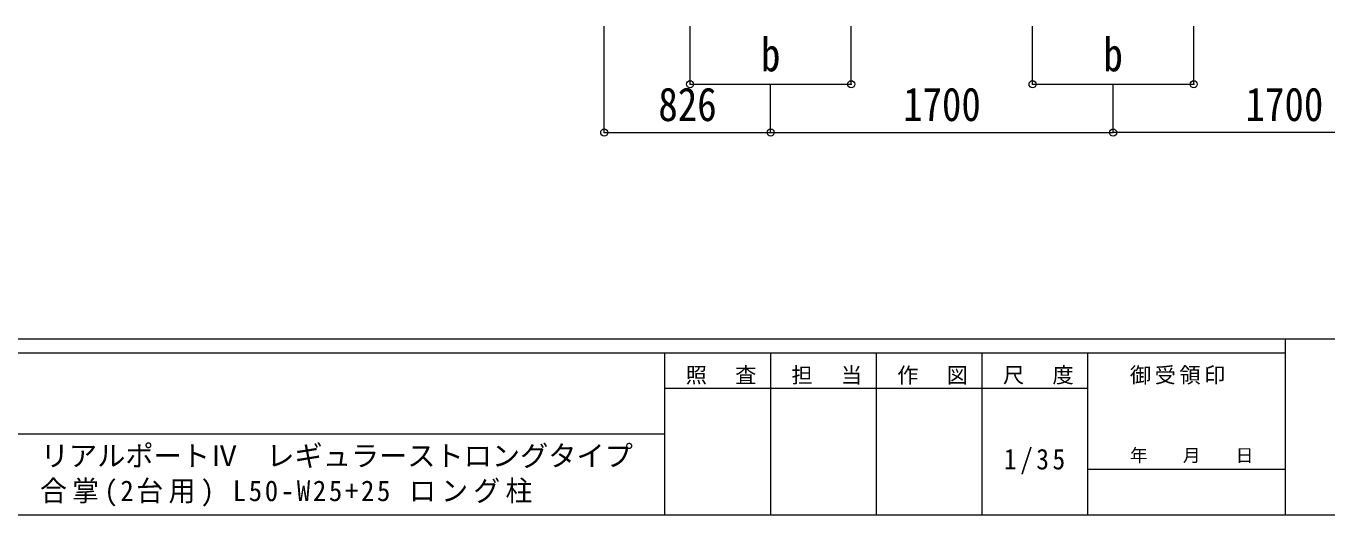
# Model space of a CAD drawing. Units: millimetres at full size, sheet at 1:35. Extents: x -9783 to 9892, y -6828 to 6752.
# Drawn here: x 36 to 6494, y -6828 to -4400 of the extents above; entities that cross this region are included whole.
import ezdxf
from ezdxf.enums import TextEntityAlignment as Align

# ---------------------------------------------------------------- set-up
doc = ezdxf.new("R2010")
doc.units = ezdxf.units.MM
doc.header["$LTSCALE"] = 35
doc.header["$PDMODE"] = 32
doc.header["$PDSIZE"] = 35
doc.layers.add('0-A_寸法', color=6, linetype='Continuous', lineweight=9)
doc.layers.add('F-0_240', color=7, linetype='Continuous', lineweight=9)
doc.styles.add('ＭＳ ゴシック', font='')
doc.styles.get('ＭＳ ゴシック').set_extended_font_data('MS Gothic')

msp = doc.modelspace()

# ---------------------------------------------------------------- linework, layer by layer
at = {"layer": '0-A_寸法'}
for p, q in [((2906.28, -4929.09), (2906.28, -4400.15)), ((3332.28, -4689.12), (3332.28, -4400.15)), ((5032.28, -4689.12), (5032.28, -4400.15)), ((3732.28, -4929.09), (3732.28, -4689.12)), ((5432.28, -4929.09), (5432.28, -4689.12)), ((2906.28, -4929.09), (3732.28, -4929.09)), ((3732.28, -4929.09), (5432.28, -4929.09)), ((7132.28, -4929.09), (5432.28, -4929.09))]:
    msp.add_line(p, q, dxfattribs=at)
for points in [[(3332.28, -4689.12), (4132.28, -4689.12), (4132.28, -4400.15)], [(5032.28, -4689.12), (5832.28, -4689.12), (5832.28, -4400.15)]]:
    msp.add_lwpolyline(points, dxfattribs=at)
for p in [(3332.28, -4689.12), (4132.28, -4689.12), (5032.28, -4689.12), (5832.28, -4689.12), (2906.28, -4929.09), (3732.28, -4929.09), (5432.28, -4929.09)]:
    msp.add_point(p, dxfattribs=at)
at = {"layer": 'F-0_240', "color": 5}
for p, q in [((-9783.03, -5953.1), (9396.97, -5953.1)), ((6285.75, -5953.1), (6285.75, -6828.1)), ((-9783.03, -6023.1), (6285.75, -6023.1)), ((3205.75, -6023.1), (3205.75, -6828.1)), ((3730.75, -6023.1), (3730.75, -6828.1)), ((4255.75, -6023.1), (4255.75, -6828.1)), ((4780.75, -6023.1), (4780.75, -6828.1)), ((5305.75, -6023.1), (5305.75, -6828.1)), ((3205.75, -6198.1), (5305.75, -6198.1)), ((-3969.25, -6425.6), (3205.75, -6425.6)), ((5305.75, -6600.6), (6285.75, -6600.6)), ((-9783.03, -6828.1), (9396.97, -6828.1))]:
    msp.add_line(p, q, dxfattribs=at)

# ---------------------------------------------------------------- texts
at = {"layer": '0-A_寸法', "color": 7, "style": 'ＭＳ ゴシック', "width": 0.85}
for s, p in [('b', (3684.16, -4674.74)), ('b', (5384.16, -4674.74)), ('826', (3174.91, -4922.09)), ('1700', (4389.78, -4922.09)), ('1700', (6089.78, -4922.09))]:
    msp.add_text(s, height=166.8, dxfattribs=at).set_placement(p, align=Align.BOTTOM_LEFT)
at = {"layer": 'F-0_240', "style": 'ＭＳ ゴシック'}
for s, height, p in [('リアルポートⅣ\u3000レギュラーストロングタイプ', 102.6, (109.35, -6616.22)), ('年\u3000\u3000月\u3000\u3000日', 64.15, (5515.76, -6583.1))]:
    msp.add_text(s, height=height, dxfattribs=at).set_placement(p, align=Align.BOTTOM_LEFT)
at = {"layer": 'F-0_240', "attachment_point": 7, "style": 'ＭＳ ゴシック'}
for s, insert, char_height in [('\\T1.17;照\u3000査', (3310.76, -6180.6), 76.98), ('\\T1.17;担\u3000当', (3835.76, -6180.6), 76.98), ('\\T1.17;作\u3000図', (4360.75, -6180.6), 76.98), ('\\T1.17;尺\u3000度', (4885.76, -6180.6), 76.98), ('\\T1.17;御受領印', (5515.75, -6180.6), 76.98), ('\\T1.28;\\W0.9;1/35', (4890.13, -6626.85), 102.6), ('\\T1.2;\\W0.95;合掌(2台用)\\~L50-W25+25\\~ロング柱', (105.77, -6786.55), 102.6)]:
    msp.add_mtext(s, dxfattribs=dict(at, insert=insert, char_height=char_height))

doc.saveas('drawing.dxf')
